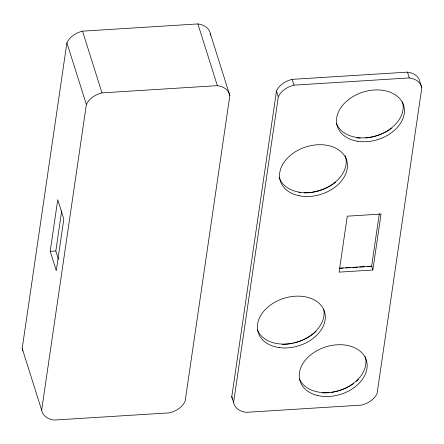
<?xml version="1.0" encoding="UTF-8"?>
<svg xmlns="http://www.w3.org/2000/svg" width="444" height="444" viewBox="0 0 444 444"><rect width="100%" height="100%" fill="white"/><g stroke="black" fill="none" stroke-linecap="round" stroke-linejoin="round"><path stroke-width="0.67" d="M22.2 348.462L66.9 42.796A19.547 13.986 -17.5 0 1 82.54 31.158L197.891 23.937A19.547 13.986 -17.5 0 1 210.384 33.822L229.848 95.538L185.148 401.204A19.547 13.986 -17.5 0 1 169.508 412.842L54.151 420.063A19.547 13.986 -17.5 0 1 41.658 410.178L22.2 348.462A19.547 13.986 -17.5 0 0 22.949 350.915M50.194 251.348L57.748 199.689L63.831 218.975L56.277 270.635L50.194 251.348L55.822 250.993L58.458 259.352M55.822 250.993L61.688 210.889M41.658 410.178L86.358 104.518L66.9 42.796M210.184 35.193L210.384 33.822M231.79 396.659L276.49 90.998A19.547 13.986 -17.5 0 1 292.13 79.354L407.481 72.133A19.547 13.986 -17.5 0 1 419.974 82.018L421.8 87.807L377.1 393.467A19.547 13.986 -17.5 0 1 361.46 405.111L246.109 412.332A19.547 13.986 -17.5 0 1 233.616 402.447L231.79 396.659A19.547 13.986 -17.5 0 0 232.539 399.117M233.616 402.447L278.316 96.786L276.49 90.998M372.849 270.03L381.035 214.064L347.275 216.173L339.088 272.139L372.849 270.03L371.634 266.172L379.32 213.614M86.358 104.518A19.547 13.986 -17.5 0 1 101.998 92.874L217.349 85.659A19.547 13.986 -17.5 0 1 229.848 95.538M278.316 96.786A19.547 13.986 -17.5 0 1 293.956 85.143L409.307 77.922A19.547 13.986 -17.5 0 1 421.8 87.807M339.249 268.198L371.634 266.172M339.666 268.337L343.118 268.121M345.887 267.948L350.721 267.643M352.797 267.516L357.631 267.21M359.707 267.083L364.541 266.783M367.305 266.605L372.144 266.306M407.481 72.133L409.307 77.922M292.13 79.354L293.956 85.143M197.891 23.937L217.349 85.659M82.54 31.158L101.998 92.874M358.513 379.47A37.64 26.94 -17.5 0 1 356.432 381.346M353.263 383.783A37.64 26.94 -17.5 0 1 339.599 390.487M338.35 390.87A37.64 26.94 -17.5 0 1 331.313 392.402M329.354 392.646A37.64 26.94 -17.5 0 1 322.538 392.879M316.195 331.346A37.64 26.94 -17.5 0 1 303.185 339.854M302.592 340.11A37.64 26.94 -17.5 0 1 293.878 342.99M292.518 343.29A37.64 26.94 -17.5 0 1 282.245 344.339M391.397 128.36A37.64 26.94 -17.5 0 1 383.76 132.945M383.178 133.222A37.64 26.94 -17.5 0 1 365.595 137.951M360.212 138.101A37.64 26.94 -17.5 0 1 356.893 137.879M335.708 182.179A37.64 26.94 -17.5 0 1 333.561 183.777M333.006 184.16A37.64 26.94 -17.5 0 1 304.212 192.907M300.211 192.696A37.64 26.94 -17.5 0 1 298.906 192.546M365.168 356.476A34.749 24.87 -17.5 0 1 340.52 390.132A34.749 24.87 -17.5 0 1 299.456 378.876M323.77 309.718A34.749 24.87 -17.5 0 1 297.058 342.08A34.749 24.87 -17.5 0 1 257.398 329.787M345.216 155.716A34.749 24.87 -17.5 0 1 320.152 190.348A34.749 24.87 -17.5 0 1 279.126 177.178M402.442 101.737A34.749 24.87 -17.5 0 1 377.289 135.503A34.749 24.87 -17.5 0 1 336.458 123.443M357.57 141.248A34.749 24.87 -17.5 0 0 404.118 107.487A34.749 24.87 -17.5 0 0 349.672 98.751A34.749 24.87 -17.5 0 0 357.57 141.248M299.217 195.787A34.749 24.87 -17.5 0 0 347.33 163.381A34.749 24.87 -17.5 0 0 293.934 152.681A34.749 24.87 -17.5 0 0 299.217 195.787M279.459 347.619A34.749 24.87 -17.5 0 0 324.853 312.942A34.749 24.87 -17.5 0 0 269.73 305.594A34.749 24.87 -17.5 0 0 279.459 347.619M317.144 395.388A34.749 24.87 -17.5 0 0 367.149 364.846A34.749 24.87 -17.5 0 0 315.29 351.626A34.749 24.87 -17.5 0 0 317.144 395.388"/></g></svg>
